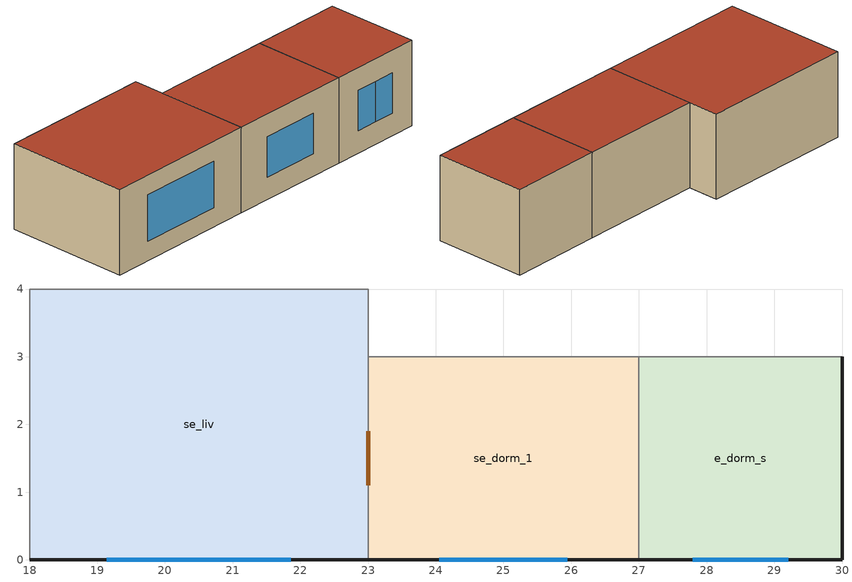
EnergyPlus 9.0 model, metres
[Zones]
se_dorm_1
 floor adiabatic (floor): 27,3 27,0 23,0 23,3 z10.8
 wall outside (ext_wall): 23,0 27,0 z10.8:13.5
 wall to e_dorm_s (int_wall): 27,0 27,3 z10.8:13.5
 wall adiabatic (int_wall): 27,3 23,3 z10.8:13.5
 wall to se_liv (int_wall): 23,3 23,0 z10.8:13.5
 window (simple_window): 24.05,0 25.95,0 z11.52:12.79
 door inside (door_3cm): 23,1.9 23,1.1 z10.8:12.9
 roof outside (roof): 23,3 23,0 27,0 27,3 z13.5
e_dorm_s
 floor adiabatic (floor): 30,3 30,0 27,0 27,3 z10.8
 wall outside (ext_wall): 27,0 30,0 30,3 z10.8:13.5
 wall adiabatic (int_wall): 30,3 27,3 z10.8:13.5
 window (simple_window): 27.8,0 28.5,0 / 28.5,0 29.2,0 z11.52:12.79
 roof outside (roof): 27,3 27,0 30,0 30,3 z13.5
se_liv
 floor adiabatic (floor): 23,4 23,0 18,0 18,4 z10.8
 wall outside (ext_wall): 18,0 23,0 z10.8:13.5
 wall adiabatic (int_wall): 23,3 23,4 18,4 18,0 z10.8:13.5
 window (simple_window): 19.14,0 21.86,0 z11.42:12.89
 roof outside (roof): 18,4 18,0 23,0 23,4 z13.5
[Building]
1_storey: Loads convergence tolerance value=0.04; Maximum number of warmup days=25; Minimum number of warmup days=6; North axis=0; Solar distribution=FullInteriorAndExteriorWithReflections; Temperature convergence tolerance value=0.4; Terrain=City
[Construction]
ext_wall: placa_cimenticia, la_vidro_5cm, gesso
floor: impermeabilizacao, concreto_5cm, contrapiso, piso_ceramico
int_wall: gesso, la_vidro_5cm, gesso
door_3cm: porta_mad_int_3cm
roof: fibrocimento_telha, camara_cobertura, concreto_10cm
simple_window: vid_0.87
[Material] Thermal absorptance=0.9
Name | Conductivity | Density | Roughness | Solar absorptance | Specific heat | Thickness | Visible absorptance
concreto_5cm | 1.75 | 2200 | MediumRough | 0.7 | 1000 | 0.05 | 0.7
concreto_10cm | 1.75 | 2200 | Rough | 0.5 | 1000 | 0.1 | 0.5
contrapiso | 1.15 | 2000 | MediumRough | 0.7 | 1000 | 0.02 | 0.7
fibrocimento_telha | 0.65 | 1700 | MediumRough | 0.5 | 840 | 0.008 | 0.5
impermeabilizacao | 0.23 | 1000 | Smooth | 0.7 | 920 | 0.0001 | 0.7
piso_ceramico | 1.05 | 2000 | Smooth | 0.7 | 920 | 0.0075 | 0.7
porta_mad_int_3cm | 0.15 | 650 | MediumSmooth | 0.5 | 2300 | 0.03 | 0.5
placa_cimenticia | 1.15 | 2000 | MediumSmooth | 0.5 | 1000 | 0.01 | 0.5
gesso | 0.35 | 900 | Smooth | 0.5 | 870 | 0.0125 | 0.5
[Material:AirGap]
camara_cobertura: Thermal resistance=0.21
[Material:NoMass]
la_vidro_5cm: Roughness=Smooth; Thermal resistance=1.25; Thermal absorptance=0.9; Solar absorptance=0.7; Visible absorptance=0.7
[WindowMaterial:SimpleGlazingSystem]
vid_0.87: Solar heat gain coefficient=0.87; U factor=5.7
[ThermostatSetpoint:DualSetpoint]
thermostat_setpoint: Cooling setpoint temperature schedule=sch_hvac_23; Heating setpoint temperature schedule=sch_hvac_18
[Zone] Multiplier=1
se_dorm_1; e_dorm_s; se_liv
[ZoneControl:Thermostat] Control 1=thermostat_setpoint; Control type schedule=sch_hvac_4
Name | Zone or zonelist
thermostat_se_dorm_1 | se_dorm_1
thermostat_e_dorm_s | e_dorm_s
thermostat_se_liv | se_liv
[Zone equipment]
se_dorm_1: hvac_se_dorm_1
e_dorm_s: hvac_e_dorm_s
se_liv: hvac_se_liv
[ZoneHVAC:IdealLoadsAirSystem] Cooling limit=NoLimit; Cooling sensible heat ratio=0.7; Dehumidification control type=None; Demand controlled ventilation type=None; Heat recovery type=None; Heating limit=NoLimit; Humidification control type=None; Latent heat recovery effectiveness=0.65; Maximum heating supply air humidity ratio=0.0156; Maximum heating supply air temperature=50; Minimum cooling supply air humidity ratio=0.0077; Minimum cooling supply air temperature=13; Outdoor air economizer type=NoEconomizer; Sensible heat recovery effectiveness=0.7
Name | Availability schedule
hvac_se_dorm_1; hvac_e_dorm_s | sch_hvac_dorm
hvac_se_liv | sch_hvac_liv
[Schedule:Compact]
sch_hvac_4: Through: 12/31, For: AllDays, Until: 24:00, 4
sch_hvac_18: Through: 12/31, For: AllDays, Until: 24:00, 18
sch_hvac_23: Through: 12/31, For: AllDays, Until: 24:00, 23
sch_hvac_liv: Through: 12/31, For: AllDays, Until: 14:00, 0, Until: 22:00, 1, Until: 24:00, 0
sch_hvac_dorm: Through: 12/31, For: AllDays, Until: 08:00, 1, Until: 22:00, 0, Until: 24:00, 1
[AirflowNetwork:MultiZone:Component:DetailedOpening] Discharge coefficient for opening factor 1=0.001; Discharge coefficient for opening factor 2=0.65; Extra crack length or height of pivoting axis=0; Height factor for opening factor 1=1; Height factor for opening factor 2=1; Number of sets of opening factor data=2; Opening factor 1=0; Opening factor 2=1; Start height factor for opening factor 1=0; Start height factor for opening factor 2=0; Type of rectangular large vertical opening lvo=NonPivoted; Width factor for opening factor 1=0
Name | Air mass flow coefficient when opening is closed | Air mass flow exponent when opening is closed | Width factor for opening factor 2
window_opening | 0.0003 | 0.63 | 0.45
door_opening | 0.0024 | 0.59 | 1
[AirflowNetwork:MultiZone:Surface] Ventilation control mode=NoVent; Window door opening factor or crack factor=1
Name | Leakage component | Surface
afn_se_liv_door_e | door_opening | se_liv_door_e
afn_se_dorm_1_window_s | window_opening | se_dorm_1_window_s
afn_e_dorm_s_window_s1 | window_opening | e_dorm_s_window_s1
afn_se_liv_window_s | window_opening | se_liv_window_s
afn_e_dorm_s_window_s2 | window_opening | e_dorm_s_window_s2
[AirflowNetwork:MultiZone:Zone]
Name | Zone
afn_se_dorm_1 | se_dorm_1
afn_e_dorm_s | e_dorm_s
afn_se_liv | se_liv
[AirflowNetwork:SimulationControl]
afn_control: Absolute airflow convergence tolerance=1e-06; Airflownetwork control=MultizoneWithoutDistribution; Azimuth angle of long axis of building=90; Building type=LowRise; Convergence acceleration limit=-0.5; Height selection for local wind pressure calculation=OpeningHeight; Initialization type=LinearInitializationMethod; Maximum number of iterations=500; Ratio of building width along short axis to width along long axis=0.5; Relative airflow convergence tolerance=0.0001; Wind pressure coefficient type=SurfaceAverageCalculation
